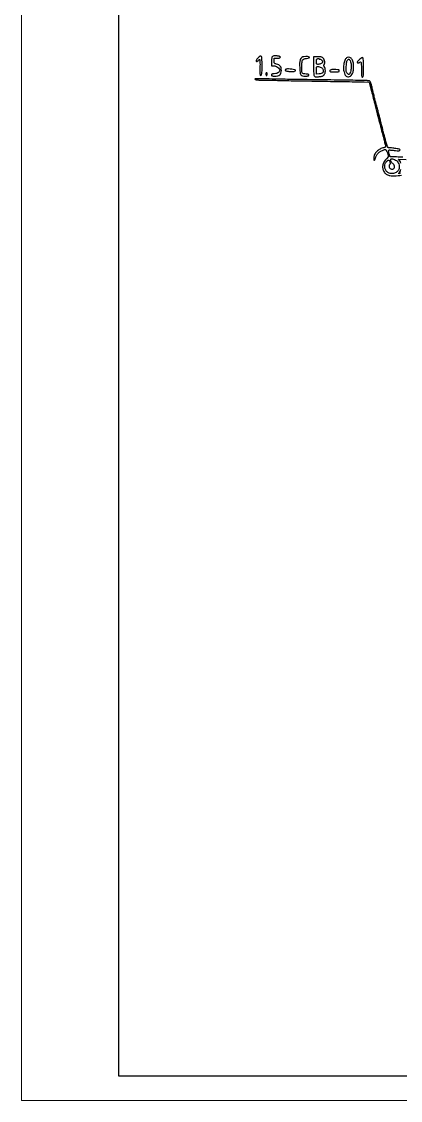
# Model space of a CAD drawing. Header units: millimetres. Extents: x 2712 to 3553, y 1367 to 1961.
# Drawn here: x 2712.3 to 2790.3, y 1366.5 to 1588.8 of the extents above; entities that cross this region are included whole.
import ezdxf

# ---------------------------------------------------------------- set-up
doc = ezdxf.new("R2010")
doc.units = ezdxf.units.MM

# ---------------------------------------------------------------- blocks, each defined once
blk = doc.blocks.new('Формат А1 (2)')
at = {"lineweight": 20}
for p, q in [((2935.83, -160.31), (2935.83, 433.69)), ((3776.83, -160.31), (2935.83, -160.31))]:
    blk.add_line(p, q, dxfattribs=at)
at = {"lineweight": 30}
for p, q in [((2955.83, -155.31), (2955.83, 428.69)), ((3771.83, -155.31), (2955.83, -155.31))]:
    blk.add_line(p, q, dxfattribs=at)

msp = doc.modelspace()

# ---------------------------------------------------------------- linework, layer by layer
for points in [[(2760.73, 1580.58, 0.117955), (2760.79, 1580.6, 0.036411), (2760.87, 1580.65, 0.034151), (2760.96, 1580.71, 0.031583), (2761.03, 1580.8, -0.029321), (2761.11, 1580.88, -0.032706), (2761.19, 1580.95, -0.034665), (2761.27, 1581, -0.123482), (2761.33, 1581.01, -0.397322), (2761.37, 1580.97, -0.004808), (2761.39, 1580.53, -0.011034), (2761.4, 1580, -0.006616), (2761.39, 1579.37, 0.004642), (2761.37, 1578.53, 0.023895), (2761.39, 1578.07, 0.043339), (2761.43, 1577.8, 0.341195), (2761.53, 1577.73, 0.280159), (2761.68, 1577.83, 0.086812), (2761.77, 1578.1, 0.029704), (2761.81, 1578.66, 0.003332), (2761.82, 1579.94, 0.008396), (2761.8, 1581.19, 0.12265), (2761.68, 1581.62, 0.408762), (2761.44, 1581.68, 0.061634), (2761, 1581.36, 0.045433), (2760.76, 1581.1, 0.077719), (2760.63, 1580.84, 0.159546), (2760.62, 1580.66, 0.327854)], [(2764.44, 1577.59, 0.051303), (2765.06, 1577.65, 0.12769), (2765.47, 1577.86, 0.141264), (2765.71, 1578.22, 0.068739), (2765.79, 1578.76, 0.058598), (2765.74, 1579.28, 0.109107), (2765.57, 1579.66, 0.115125), (2765.26, 1579.92, 0.070095), (2764.8, 1580.08, -0.028214), (2764.51, 1580.15, -0.159088), (2764.38, 1580.24, -0.140805), (2764.33, 1580.39, -0.020482), (2764.31, 1580.73), (2764.31, 1581.3), (2764.95, 1581.3, 0.017523), (2765.25, 1581.31, 0.057913), (2765.44, 1581.34, 0.108172), (2765.55, 1581.4, 0.212699), (2765.59, 1581.49, 0.21646), (2765.55, 1581.59, 0.08717), (2765.43, 1581.66, 0.052996), (2765.24, 1581.71, 0.019793), (2764.95, 1581.75, 0.026408), (2764.27, 1581.76, 0.179612), (2763.96, 1581.64, 0.178764), (2763.81, 1581.35, 0.026113), (2763.76, 1580.67), (2763.74, 1579.73), (2764.22, 1579.73, -0.098411), (2764.61, 1579.65, -0.058496), (2765.02, 1579.42, -0.06059), (2765.35, 1579.12, -0.177488), (2765.45, 1578.84, -0.141656), (2765.36, 1578.5, -0.126327), (2765.09, 1578.26, -0.083492), (2764.64, 1578.1, -0.033194), (2763.99, 1578.03, 0.083605), (2763.9, 1578.01, 0.089712), (2763.82, 1577.96, 0.096268), (2763.76, 1577.89, 0.114502), (2763.74, 1577.8, 0.197755), (2763.78, 1577.7, 0.123668), (2763.89, 1577.64, 0.059914), (2764.1, 1577.6, 0.014579)], [(2769.58, 1579.12, 0.015286), (2769.67, 1578.19, 0.135552), (2769.82, 1577.82, 0.192933), (2770.12, 1577.64, 0.037021), (2770.76, 1577.59, 0.015177), (2771.09, 1577.6, 0.061443), (2771.29, 1577.64, 0.125702), (2771.4, 1577.7, 0.194308), (2771.44, 1577.8, 0.170776), (2771.4, 1577.9, 0.128246), (2771.31, 1577.97, 0.072326), (2771.15, 1578.01, 0.022788), (2770.9, 1578.02, -0.046236), (2770.36, 1578.07, -0.214237), (2770.11, 1578.25, -0.127469), (2770, 1578.62, -0.012954), (2770, 1579.53, -0.015484), (2770.05, 1580.46, -0.110331), (2770.18, 1580.89, -0.176034), (2770.46, 1581.12, -0.054492), (2770.99, 1581.25, 0.044544), (2771.51, 1581.37, 0.639978), (2771.53, 1581.51, 0.136099), (2771.16, 1581.62, 0.024792), (2770.44, 1581.59, 0.142972), (2769.98, 1581.41, 0.146799), (2769.69, 1581.01, 0.078211), (2769.56, 1580.3, 0.019364)], [(2772.66, 1577.5, 0.07414), (2772.78, 1577.47, 0.013953), (2773.03, 1577.46, 0.014644), (2773.31, 1577.46, 0.012951), (2773.61, 1577.48, 0.022176), (2773.97, 1577.53, 0.047515), (2774.23, 1577.61, 0.060416), (2774.44, 1577.72, 0.068699), (2774.6, 1577.87, 0.103882), (2774.78, 1578.22, 0.060274), (2774.85, 1578.7, 0.060035), (2774.8, 1579.17, 0.099571), (2774.64, 1579.54, -0.033585), (2774.56, 1579.68, -0.074855), (2774.52, 1579.79, -0.116483), (2774.53, 1579.88, -0.184873), (2774.57, 1579.94, 0.225079), (2774.7, 1580.14, 0.060465), (2774.71, 1580.54, 0.058011), (2774.61, 1580.96, 0.10244), (2774.43, 1581.27, 0.063037), (2774.24, 1581.43, 0.075624), (2774.03, 1581.52, 0.051928), (2773.74, 1581.57, 0.014879), (2773.28, 1581.58), (2772.44, 1581.58), (2772.44, 1579.58, 0.003615), (2772.44, 1578.49, 0.022657), (2772.48, 1577.94, 0.044828), (2772.54, 1577.62, 0.234176)], [(2773.29, 1581.19, -0.043798), (2773.4, 1581.21, -0.074735), (2773.49, 1581.21, -0.112121), (2773.55, 1581.18, -0.230584), (2773.58, 1581.13, 0.110241), (2773.59, 1581.09, 0.182952), (2773.61, 1581.06, 0.16018), (2773.66, 1581.05, 0.081694), (2773.71, 1581.07, -0.269982), (2773.86, 1581.08, -0.068234), (2774.06, 1580.93, -0.063789), (2774.23, 1580.71, -0.136402), (2774.29, 1580.51, -0.19104), (2774.22, 1580.33, -0.080648), (2774.01, 1580.16, -0.066449), (2773.71, 1580.05, -0.057171), (2773.37, 1580.01, -0.05013), (2773.17, 1580.03, -0.19922), (2773.06, 1580.1, -0.129592), (2773.02, 1580.24, -0.017093), (2773.01, 1580.57, -0.023027), (2773.02, 1580.85, -0.083692), (2773.06, 1581.02, -0.12897), (2773.15, 1581.13, -0.09425)], [(2778.7, 1578.44, 0.025014), (2778.88, 1577.94, 0.087206), (2779.06, 1577.65, 0.125797), (2779.29, 1577.5, 0.082095), (2779.61, 1577.45, 0.14126), (2780.01, 1577.57, 0.118199), (2780.33, 1577.89, 0.080986), (2780.55, 1578.43, 0.035067), (2780.66, 1579.21, 0.0528), (2780.63, 1580.25, 0.101898), (2780.35, 1581.03, 0.164947), (2779.89, 1581.42, 0.203397), (2779.34, 1581.41, 0.182349), (2778.95, 1581.02, 0.052545), (2778.68, 1580.2, 0.051024), (2778.58, 1579.26, 0.075771)], [(2779.45, 1580.96, -0.043526), (2779.59, 1581.08, -0.238518), (2779.68, 1581.09, -0.151731), (2779.77, 1581.02, -0.015816), (2779.93, 1580.8, -0.112552), (2780.11, 1580.3, -0.035145), (2780.16, 1579.5, -0.035278), (2780.1, 1578.7, -0.107962), (2779.91, 1578.19, -0.016825), (2779.76, 1577.98, -0.19428), (2779.67, 1577.93, -0.206207), (2779.58, 1577.96, -0.019205), (2779.39, 1578.11, -0.080513), (2779.24, 1578.3, -0.089842), (2779.16, 1578.53, -0.045254), (2779.14, 1578.87, -0.006994), (2779.16, 1579.55, -0.010845), (2779.2, 1580.1, -0.026398), (2779.26, 1580.51, -0.0354), (2779.34, 1580.79, -0.111141)], [(2781.62, 1580.3, 0.061875), (2781.7, 1580.31, 0.051278), (2781.79, 1580.34, 0.053305), (2781.86, 1580.39, 0.08825), (2781.91, 1580.44, -0.290711), (2782.06, 1580.51, -0.315544), (2782.19, 1580.41, -0.050279), (2782.25, 1579.91, -0.0082), (2782.27, 1578.94, 0.008793), (2782.29, 1577.97, 0.050437), (2782.36, 1577.46, 0.449876), (2782.47, 1577.39, 0.215086), (2782.61, 1577.53, 0.090399), (2782.7, 1578.01, 0.004991), (2782.69, 1579.55, 0.00245), (2782.66, 1581.18, 0.253545), (2782.56, 1581.37, 0.288221), (2782.36, 1581.36, 0.023269), (2781.92, 1581.05, 0.025143), (2781.51, 1580.7, 0.204864), (2781.41, 1580.48, 0.114527), (2781.43, 1580.41, 0.100371), (2781.47, 1580.35, 0.093674), (2781.54, 1580.31, 0.085444)], [(2762.74, 1577.73, 0.191087), (2762.8, 1577.75, 0.088204), (2762.85, 1577.82, 0.068025), (2762.88, 1577.91, 0.048028), (2762.89, 1578.02, 0.048028), (2762.88, 1578.13, 0.068025), (2762.85, 1578.22, 0.088204), (2762.8, 1578.28, 0.191087), (2762.74, 1578.3, 0.191087), (2762.69, 1578.28, 0.088204), (2762.64, 1578.22, 0.068025), (2762.61, 1578.13, 0.048028), (2762.6, 1578.02, 0.048028), (2762.61, 1577.91, 0.068025), (2762.64, 1577.82, 0.088204), (2762.69, 1577.75, 0.191087)], [(2767.34, 1578.57, 0.01279), (2767.99, 1578.54, 0.042364), (2768.41, 1578.57, 0.086796), (2768.64, 1578.65, 0.361445), (2768.69, 1578.78, 0.271898), (2768.55, 1578.9, 0.012482), (2767.92, 1579, 0.020281), (2767.27, 1579.07, 0.06269), (2766.83, 1579.04, 0.072922), (2766.74, 1579.01, 0.074759), (2766.66, 1578.95, 0.08145), (2766.61, 1578.88, 0.116842), (2766.59, 1578.8, 0.246986), (2766.64, 1578.72, 0.073408), (2766.78, 1578.65, 0.044919), (2767.01, 1578.6, 0.016106)], [(2773.28, 1579.59, -0.073185), (2773.64, 1579.53, -0.066748), (2773.98, 1579.38, -0.07182), (2774.25, 1579.15, -0.1204), (2774.38, 1578.9, -0.088379), (2774.41, 1578.55, -0.161096), (2774.29, 1578.29, -0.134433), (2774.02, 1578.12, -0.054224), (2773.6, 1578.05), (2773.01, 1578), (2773.01, 1578.79, -0.009774), (2773.01, 1579.24, -0.074847), (2773.05, 1579.45, -0.184868), (2773.14, 1579.55, -0.126074)], [(2775.82, 1578.53, 0.168019), (2775.89, 1578.5, 0.008378), (2776.14, 1578.47, 0.012719), (2776.45, 1578.45, 0.00879), (2776.81, 1578.45, 0.009789), (2777.27, 1578.45, 0.048388), (2777.52, 1578.49, 0.110111), (2777.66, 1578.56, 0.22876), (2777.71, 1578.66, 0.107678), (2777.68, 1578.8, 0.22469), (2777.59, 1578.88, 0.054892), (2777.39, 1578.91, 0.002408), (2776.68, 1578.93, 0.027799), (2776.19, 1578.92, 0.088368), (2775.87, 1578.83, 0.245153), (2775.77, 1578.7, 0.244586)], [(2787.54, 1560.09, -0.033153), (2787.66, 1560.19, -0.044734), (2787.78, 1560.26, -0.052268), (2787.89, 1560.3, -0.198377), (2787.95, 1560.28, -0.17342), (2788.07, 1560.14, -0.043411), (2788.15, 1559.84, -0.042272), (2788.17, 1559.54, -0.256694), (2788.09, 1559.41, 0.143688), (2788.05, 1559.35, 0.041315), (2788.01, 1559.25, 0.037888), (2787.98, 1559.12, 0.032444), (2787.97, 1558.98, 0.149067), (2788.06, 1558.68, 0.125149), (2788.31, 1558.46, 0.129897), (2788.62, 1558.39, 0.165719), (2788.9, 1558.5, 0.152257), (2789.06, 1558.74, 0.108624), (2789.07, 1559.06, 0.107003), (2788.95, 1559.37, 0.143884), (2788.73, 1559.56, -0.131385), (2788.53, 1559.71, -0.062462), (2788.37, 1560, -0.063573), (2788.29, 1560.3, -0.172858), (2788.34, 1560.51, -0.318094), (2788.49, 1560.58, -0.032883), (2788.89, 1560.46, -0.037427), (2789.31, 1560.28, -0.064689), (2789.62, 1560.05, -0.091834), (2789.87, 1559.71, -0.061547), (2790.02, 1559.26, -0.061263), (2790.06, 1558.78, -0.088323), (2789.97, 1558.36, -0.135004), (2789.56, 1557.84, -0.109269), (2788.91, 1557.55, -0.106223), (2788.19, 1557.55, -0.121132), (2787.56, 1557.86, -0.11539), (2787.2, 1558.34, -0.100835), (2787.07, 1558.96, -0.099463), (2787.19, 1559.58, -0.10893)]]:
    msp.add_lwpolyline(points, format="xyb", close=True)
for points in [[(2790.82, 1560.86, 0.002307), (2790.16, 1560.9, 0.002566), (2789.51, 1560.93, 0.002371), (2788.97, 1560.95, 0.013415), (2788.67, 1560.95, -0.032427), (2788.37, 1560.97, -0.157636), (2788.21, 1561.04, -0.121847), (2788.11, 1561.19, -0.01616), (2787.98, 1561.58, -0.020176), (2787.91, 1561.84, -0.030693), (2787.88, 1562.07, -0.032529), (2787.88, 1562.25, -0.201718), (2787.92, 1562.33, -0.182206), (2788.01, 1562.37, -0.013929), (2788.29, 1562.36, -0.0177), (2788.63, 1562.33, -0.012516), (2789, 1562.28, 0.016359), (2789.63, 1562.19, 0.062599), (2790.02, 1562.2, 0.19357), (2790.19, 1562.3, 0.312985), (2790.2, 1562.45, 0.215174), (2790.05, 1562.55, 0.004164), (2789.15, 1562.7, 0.007327), (2788.28, 1562.82, 0.08869), (2787.95, 1562.8, -0.3402), (2787.77, 1562.88, -0.035928), (2787.57, 1563.32, -0.020083), (2787.32, 1564.13, -0.003371), (2786.91, 1565.69, -0.000235), (2786.65, 1566.69, -0.000344), (2786.42, 1567.57, -0.000162), (2786.23, 1568.32, -0.006288), (2786.19, 1568.49, 0.007806), (2786.15, 1568.65, 0.000224), (2785.97, 1569.36, 0.000454), (2785.75, 1570.19, 0.000313), (2785.5, 1571.12, -0.001368), (2785.24, 1572.12, -0.001317), (2784.98, 1573.14, -0.001302), (2784.76, 1574.03, -0.004792), (2784.62, 1574.6, 0.006558), (2784.4, 1575.53, 0.021863), (2784.22, 1576.13, 0.02787), (2784.06, 1576.51, 0.255513), (2783.91, 1576.61, 0.001682), (2783.83, 1576.62, 0.000433), (2783.7, 1576.63, 0.00044), (2783.56, 1576.65, 0.000448), (2783.41, 1576.67, 0.022877), (2783.14, 1576.69, 0.000208), (2781.09, 1576.72, 0.000711), (2778.73, 1576.76, 0.00046), (2776, 1576.79, -0.000475), (2773.02, 1576.83, -0.000416), (2769.91, 1576.88, -0.000418), (2767.09, 1576.92, -0.001246), (2765.17, 1576.96, 0.000824), (2762.62, 1577.01, 0.005221), (2761.33, 1577.02, 0.004102), (2760.5, 1577.02, 0.194153), (2760.35, 1576.95, 0.530569), (2760.35, 1576.93, 0.026577), (2760.45, 1576.89, 0.023686), (2760.59, 1576.85, 0.012357), (2760.77, 1576.82, 0.019239), (2761.01, 1576.79, 0.007468), (2761.34, 1576.77, 0.00738), (2761.7, 1576.76, 0.009071), (2762.03, 1576.76, -0.007963), (2762.52, 1576.76, -0.000857), (2763.65, 1576.74, -0.001054), (2765, 1576.72, -0.000848), (2766.45, 1576.69, 0.001135), (2768.25, 1576.64, 0.000441), (2770.74, 1576.6, 0.000437), (2773.43, 1576.55, 0.000542), (2775.94, 1576.51, -0.000423), (2778.26, 1576.47, -0.000549), (2780.38, 1576.44, -0.000409), (2782.16, 1576.4, -0.005006), (2782.84, 1576.38), (2783.89, 1576.34), (2784.35, 1574.51, 0.000778), (2784.72, 1573.06, 0.00058), (2785.12, 1571.46, 0.000379), (2785.67, 1569.31, 0.000104), (2786.55, 1565.92, -0.00098), (2786.82, 1564.85, -0.001538), (2787.05, 1563.93, -0.000379), (2787.25, 1563.13, -0.060201), (2787.26, 1563.04, -0.232486), (2787.23, 1562.98, -0.04568), (2787.14, 1562.93, -0.039876), (2787.02, 1562.88, -0.027595), (2786.86, 1562.84, 0.071527), (2786.1, 1562.56, 0.074128), (2785.45, 1562.08, 0.078356), (2785, 1561.46, 0.096182), (2784.81, 1560.77, 0.035997), (2784.8, 1560.36, 0.382884), (2784.91, 1560.25, 0.321662), (2785.06, 1560.34, 0.032844), (2785.19, 1560.75, -0.028961), (2785.27, 1560.99, -0.022051), (2785.37, 1561.25, -0.022489), (2785.5, 1561.47, -0.047645), (2785.62, 1561.64, -0.066003), (2785.91, 1561.89, -0.022037), (2786.4, 1562.17, -0.020565), (2786.9, 1562.41, -0.096962), (2787.21, 1562.48, -0.245585), (2787.29, 1562.44, -0.02812), (2787.4, 1562.27, -0.028789), (2787.51, 1562.04, -0.019512), (2787.62, 1561.76), (2787.86, 1561.03), (2787.42, 1560.58, 0.064087), (2786.9, 1559.88, 0.092848), (2786.65, 1559.15, 0.10202), (2786.69, 1558.43, 0.092708), (2787.02, 1557.75, 0.105086), (2787.5, 1557.32, 0.08744), (2788.15, 1557.09, 0.054776), (2789.09, 1557.03, 0.016059), (2790.53, 1557.15, -0.002096)], [(2790.38, 1559.66, 0.097783), (2790.19, 1560.14), (2789.94, 1560.51), (2791.49, 1560.42, -0.000571)], [(2790.35, 1557.59, 0.052726), (2790.17, 1557.55, -0.014814), (2790, 1557.48, -0.506436), (2789.97, 1557.51, -0.144642), (2789.98, 1557.57, -0.003019), (2790.17, 1557.86, 0.095381), (2790.37, 1558.34, 0.049216)]]:
    msp.add_lwpolyline(points, format="xyb")

# ---------------------------------------------------------------- block references
at = {"lineweight": 30}
msp.add_blockref('Формат А1 (2)', (-223.51, 1526.85), dxfattribs=at)

doc.saveas('drawing.dxf')
